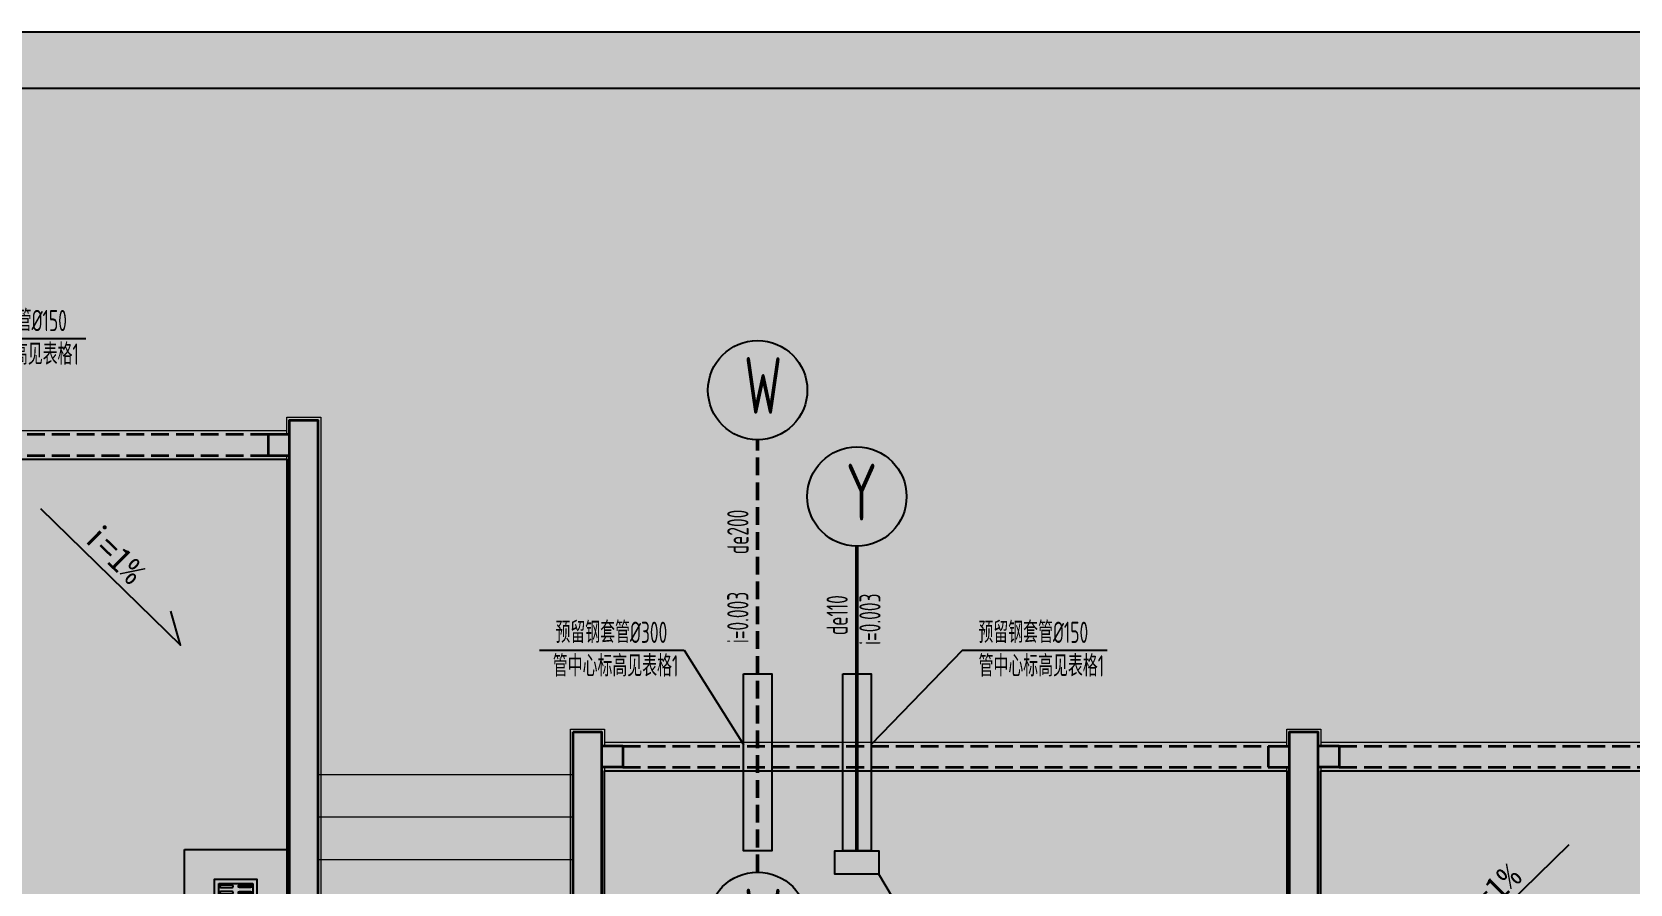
# Model space of a CAD drawing. Header units: inches. Extents: x 143994 to 247866, y 243815 to 272761.
# Drawn here: x 228672 to 239938, y 264802 to 270815 of the extents above; entities that cross this region are included whole.
import ezdxf
from ezdxf.enums import TextEntityAlignment as Align

# ---------------------------------------------------------------- set-up
doc = ezdxf.new("R2010")
doc.units = ezdxf.units.IN
doc.header["$LTSCALE"] = 1000
doc.header["$MEASUREMENT"] = 0
doc.linetypes.add('DASH', pattern=[0.35, 0.25, -0.1])
doc.layers.get('DEFPOINTS').update_dxf_attribs({"color": 62})
for name, color, linetype in [('0-dim', 90, 'Continuous'), ('0-fm', 30, 'Continuous'), ('0-p5', 5, 'Continuous'), ('0-p7', 7, 'Continuous'), ('0-p9', 9, 'Continuous'), ('0-word', 131, 'Continuous'), ('00污水标注', 130, 'Continuous'), ('00给水管件', 32, 'Continuous'), ('00雨水标注', 3, 'Continuous'), ('00雨水管件', 64, 'Continuous')]:
    doc.layers.add(name, color=color, linetype=linetype)
for name, color, linetype, lineweight in [('00污水管', 120, 'DASH', 50), ('00雨水管', 60, 'Continuous', 50), ('A-Flr-Misc', 252, 'Continuous', 9), ('A-Flr-Stairs', 8, 'Continuous', 9), ('A-M-Paint-Sill', 173, 'Continuous', 9), ('A-M-Stone', 11, 'Continuous', 15), ('A-Wall', 254, 'Continuous', 35)]:
    doc.layers.add(name, color=color, linetype=linetype, lineweight=lineweight)
doc.styles.add('ECADI', font='hzs.shx', dxfattribs={"width": 0.7, "bigfont": 'hztxt.shx'})
doc.styles.add('HS2', font='')
doc.styles.get("Standard").update_dxf_attribs({"font": 'arial.ttf'})
doc.styles.get('HS2').set_extended_font_data('SimHei')
doc.linetypes.add('R_WATER_SUPPLY', pattern='A,3,-0.2,["R",Standard,S=0.3,R=0,X=-0.1,Y=-0.15],-0.2', length=3.4)
doc.linetypes.add('Y_WATER_SUPPLY', pattern='A,3,-0.2,["Y",Standard,S=0.2,R=0,X=-0.1,Y=-0.05],-0.2', length=3.4)

# ---------------------------------------------------------------- blocks, each defined once
blk = doc.blocks.new('SLOP MARK')
at = {"layer": '0-dim', "color": 4}
blk.add_lwpolyline([(-13.8, 0), (13.8, 0), (9.47, 2.5)], dxfattribs=at)
at = {"layer": '0-word', "style": 'HS2', "flags": 4}
blk.add_attdef('i=1%', text='', height=3.5, dxfattribs=at).set_placement((-1.9, 1), align=Align.CENTER)
blk = doc.blocks.new('A$C0DD370A0')
at = {"layer": '0-fm'}
ref = blk.add_blockref('SLOP MARK', (-17842, 20574), dxfattribs=dict(at, xscale=50, yscale=50, zscale=50, rotation=315.594088245056))
ref.add_attrib('i=1%', 'i=1%', dxfattribs={"layer": '0-word', "height": 175, "rotation": 315.5941, "style": 'HS2'}).set_placement((-17875, 20676), align=Align.CENTER)
ref = blk.add_blockref('SLOP MARK', (-8054, 18201), dxfattribs=dict(at, xscale=-50.00000000000001, yscale=50.00000000000001, zscale=50, rotation=44.40591175494396))
ref.add_attrib('i=1%', 'i=1%', dxfattribs={"layer": '0-word', "height": 175, "rotation": 44.4059, "style": 'HS2'}).set_placement((-8052, 18274), align=Align.CENTER)
blk = doc.blocks.new('*U523')
at = {"layer": 'A-Wall'}
for p, q in [((-2400, 0), (-2550, 0)), ((-2400, 0), (-2400, -150)), ((2450, 0), (2600, 0)), ((2450, 0), (2450, -150)), ((-2400, -150), (-2550, -150)), ((2450, -150), (2600, -150))]:
    blk.add_line(p, q, dxfattribs=at)
at = {"layer": 'A-Wall', "linetype": 'DASH', "ltscale": 0.5}
for p, q in [((-2400, 0), (2450, 0)), ((-2400, -150), (2450, -150))]:
    blk.add_line(p, q, dxfattribs=at)
blk = doc.blocks.new('*U525')
at = {"layer": 'A-Wall'}
for p, q in [((-2400, 0), (-2550, 0)), ((-2400, 0), (-2400, -150)), ((2150, 0), (2300, 0)), ((2150, 0), (2150, -150)), ((-2400, -150), (-2550, -150)), ((2150, -150), (2300, -150))]:
    blk.add_line(p, q, dxfattribs=at)
at = {"layer": 'A-Wall', "linetype": 'DASH', "ltscale": 0.5}
for p, q in [((-2400, 0), (2150, 0)), ((-2400, -150), (2150, -150))]:
    blk.add_line(p, q, dxfattribs=at)
blk = doc.blocks.new('*U517')
at = {"layer": 'A-Flr-Misc', "color": 251}
blk.add_line((2250, 0), (0, 0), dxfattribs=at)
at = {"layer": 'A-Wall'}
for p, q in [((-4800, 0), (-4950, 0)), ((-4800, 0), (-4800, -150)), ((0, 0), (0, -150)), ((2400, 0), (2250, 0)), ((2250, 0), (2250, -30)), ((2250, -30), (0, -30)), ((-4800, -150), (-4950, -150)), ((0, -150), (2400, -150))]:
    blk.add_line(p, q, dxfattribs=at)
at = {"layer": 'A-Wall', "linetype": 'DASH', "ltscale": 0.5}
for p, q in [((-4800, 0), (0, 0)), ((-4800, -150), (0, -150))]:
    blk.add_line(p, q, dxfattribs=at)
blk = doc.blocks.new('角阀4')
at = {"layer": '00给水管件'}
for p, q in [((-1796175, -258911), (-1796091, -258911)), ((-1796133, -258992), (-1796133, -258911))]:
    blk.add_line(p, q, dxfattribs=at)
blk.add_circle((-1796133, -258992), 37.9, dxfattribs=at)
blk = doc.blocks.new('A$C6F0D20D9')
at = {"layer": '00给水管件', "linetype": 'R_WATER_SUPPLY', "xscale": -1, "rotation": 90.00024275801658}
blk.add_blockref('角阀4', (-259070, -1796309), dxfattribs=at)
blk = doc.blocks.new('A$C774F656B')
at = {"layer": '0-p5', "linetype": 'DASH', "ltscale": 5}
for points in [[(-165, 0), (555, 0), (555, 920), (-165, 920)], [(75, 240), (315, 240), (315, 680), (75, 680)]]:
    blk.add_lwpolyline(points, close=True, dxfattribs=at)
at = {"layer": '0-p7'}
blk.add_lwpolyline([(45, 210), (345, 210), (345, 710), (45, 710)], close=True, dxfattribs=at)
at = {"layer": '0-p9'}
for points in [[(90, 668, 1), (90, 653), (169, 653, 1), (169, 668)], [(90, 623, 1), (90, 608), (169, 608, 1), (169, 623)], [(90, 578, 1), (90, 563), (169, 563, 1), (169, 578)], [(300, 668, -1), (300, 653), (221, 653, -1), (221, 668)], [(300, 623, -1), (300, 608), (221, 608, -1), (221, 623)], [(300, 578, -1), (300, 563), (221, 563, -1), (221, 578)], [(90, 533, 1), (90, 518), (169, 518, 1), (169, 533)], [(90, 488, 1), (90, 473), (169, 473, 1), (169, 488)], [(300, 533, -1), (300, 518), (221, 518, -1), (221, 533)], [(300, 488, -1), (300, 473), (221, 473, -1), (221, 488)], [(90, 443, 1), (90, 428), (169, 428, 1), (169, 443)], [(90, 398, 1), (90, 383), (169, 383, 1), (169, 398)], [(90, 353, 1), (90, 338), (169, 338, 1), (169, 353)], [(300, 443, -1), (300, 428), (221, 428, -1), (221, 443)], [(300, 398, -1), (300, 383), (221, 383, -1), (221, 398)], [(300, 353, -1), (300, 338), (221, 338, -1), (221, 353)], [(90, 308, 1), (90, 293), (169, 293, 1), (169, 308)], [(90, 248, -1), (90, 263), (169, 263, -1), (169, 248)], [(300, 308, -1), (300, 293), (221, 293, -1), (221, 308)], [(300, 248, 1), (300, 263), (221, 263, 1), (221, 248)]]:
    blk.add_lwpolyline(points, format="xyb", close=True, dxfattribs=at)
blk = doc.blocks.new('FGHGD')
at = {"layer": 'DEFPOINTS', "xscale": -1}
blk.add_blockref('A$C774F656B', (-102941, 259334), dxfattribs=at)
at = {"layer": 'DEFPOINTS', "rotation": 270}
blk.add_blockref('A$C6F0D20D9', (-102790, 259304), dxfattribs=at)
blk = doc.blocks.new('污水检查井')
at = {"layer": '00污水标注'}
blk.add_circle((-1841099.8, -241691.9), 300, dxfattribs=at)
at = {"layer": '00污水标注', "style": 'ECADI', "width": 0.7}
blk.add_text('W', height=342.9, dxfattribs=at).set_placement((-1841180.9, -241834.5))
blk = doc.blocks.new('雨水检查井2')
at = {"layer": '00雨水标注'}
blk.add_circle((-1873308.4, -252604.8), 300, dxfattribs=at)
at = {"layer": '00雨水标注', "style": 'ECADI', "width": 0.7}
blk.add_text('Y', height=342.9, dxfattribs=at).set_placement((-1873372.9, -252748.9))

msp = doc.modelspace()

# ---------------------------------------------------------------- hatches: boundary and pattern name
at = {"layer": 'DEFPOINTS'}
h = msp.add_hatch(dxfattribs=at)
h.set_pattern_fill('ANSI31', color=250)
h.set_pattern_definition([(45, (0, 0), (-1.122532015, 1.122532015), [])])
h.paths.add_polyline_path([(247866.03, 243814.78), (223286.02, 243814.78), (223286.02, 270814.78), (247866.03, 270814.78)])

# ---------------------------------------------------------------- linework, layer by layer
at = {"layer": '00污水标注', "color": 1}
for p, q in [((228032.68, 268651.65), (229051.25, 268651.65)), ((232250.84, 266451.65), (233269.41, 266451.65)), ((233269.41, 266451.65), (233688.03, 265786.1)), ((235232.68, 266451.65), (234587.99, 265786.1)), ((235232.68, 266451.65), (236251.25, 266451.65))]:
    msp.add_line(p, q, dxfattribs=at)
for points in [[(233688.03, 266286.1), (233888.03, 266286.1), (233888.03, 265036.1), (233688.03, 265036.1)], [(234387.99, 266286.1), (234587.99, 266286.1), (234587.99, 265036.1), (234387.99, 265036.1)]]:
    msp.add_lwpolyline(points, close=True, dxfattribs=at)
at = {"layer": '00污水管', "ltscale": 0.5}
msp.add_line((233788.03, 264886.1), (233788.03, 267937), dxfattribs=at)
at = {"layer": '00雨水标注'}
msp.add_line((234909.47, 264422.71), (234643.43, 264870.86), dxfattribs=at)
at = {"layer": '00雨水管', "linetype": 'Y_WATER_SUPPLY', "ltscale": 0.5}
msp.add_line((234487.99, 265036.1), (234487.99, 267186.1), dxfattribs=at)
at = {"layer": '00雨水管件'}
msp.add_lwpolyline([(234643.43, 264870.86), (234332.54, 264870.86), (234332.54, 265036.1), (234643.43, 265036.1)], close=True, dxfattribs=at)
at = {"layer": 'A-Flr-Stairs'}
for p, q in [((230688.15, 265576.1), (232488.15, 265576.1)), ((230688.15, 265276.1), (232488.15, 265276.1)), ((230688.15, 264976.1), (232488.15, 264976.1))]:
    msp.add_line(p, q, dxfattribs=at)
at = {"layer": 'A-M-Paint-Sill'}
for points in [[(230468.15, 267976.1), (230468.15, 268096.1), (230708.15, 268096.1), (230708.15, 264096.1)], [(230468.15, 264096.1), (230468.15, 267826.1)], [(232708.15, 265626.1), (232708.15, 263456.1), (231908.15, 263456.1), (231908.15, 263696.1), (232468.15, 263696.1), (232468.15, 265566.1), (232468.15, 265896.1), (232708.15, 265896.1), (232708.15, 265776.1)], [(237518.2, 265776.1), (237518.2, 265896.1), (237758.2, 265896.1), (237758.2, 265776.1)], [(237518.2, 262166.1), (237518.2, 265626.1)], [(237758.2, 265626.1), (237758.2, 262166.1)]]:
    msp.add_lwpolyline(points, dxfattribs=at)
at = {"layer": 'A-M-Stone'}
for p, q in [((230468.15, 268001.1), (225358.2, 268001.1)), ((230468.15, 267801.1), (225358.2, 267801.1)), ((237518.2, 265801.1), (232708.15, 265801.1)), ((245068.2, 265801.1), (237758.2, 265801.1)), ((237518.2, 265601.1), (232708.15, 265601.1)), ((245068.2, 265601.1), (237758.2, 265601.1))]:
    msp.add_line(p, q, dxfattribs=at)
at = {"layer": 'A-Wall'}
for points in [[(230488.15, 264096.1), (230488.15, 268076.1), (230688.15, 268076.1), (230688.15, 264096.1)], [(237538.2, 262166.1), (237538.2, 265876.1), (237738.2, 265876.1), (237738.2, 262166.1)]]:
    msp.add_lwpolyline(points, dxfattribs=at)
msp.add_lwpolyline([(232488.15, 265876.1), (232688.15, 265876.1), (232688.15, 263476.1), (231928.15, 263476.1), (231928.15, 263676.1), (232488.15, 263676.1), (232488.15, 265566.1)], close=True, dxfattribs=at)
at = {"layer": 'DEFPOINTS', "linetype": 'ByBlock'}
for points in [[(212766.03, 270814.78), (247866.03, 270814.78), (247866.03, 243814.78), (212766.03, 243814.78)], [(213116.03, 244814.78), (247516.03, 244814.78), (247516.03, 270414.78), (213116.03, 270414.78)]]:
    msp.add_lwpolyline(points, close=True, dxfattribs=at)
at = {"layer": 'DEFPOINTS'}
msp.add_lwpolyline([(247866.03, 243814.78), (223286.02, 243814.78), (223286.02, 270814.78), (247866.03, 270814.78)], close=True, dxfattribs=at)
for points in [[(225358.2, 267801.1), (230468.15, 267801.1), (230468.15, 264126.1), (229238.2, 264126.1), (229238.2, 264226.1), (229218.2, 264226.1), (229218.2, 263946.1), (228698.2, 263946.1), (228698.2, 264066.1), (228638.2, 264066.1)], [(232708.15, 263456.1), (232708.15, 265601.1), (237518.2, 265601.1), (237518.2, 262196.1)], [(241788.2, 264671.1), (238988.2, 264671.1), (238988.2, 261926.1), (238483.2, 261926.1), (238483.2, 262196.1), (237758.2, 262196.1), (237758.2, 265601.1), (245068.2, 265601.1)]]:
    msp.add_lwpolyline(points, dxfattribs=at)

# ---------------------------------------------------------------- block references
at = {"layer": '00污水标注', "xscale": 1.166666666666667, "yscale": 1.166666666666667, "zscale": 1.166666666666667}
for p in [(2381737.85, 550260.91), (2381737.85, 546510.02)]:
    msp.add_blockref('污水检查井', p, dxfattribs=at)
at = {"layer": '00雨水标注', "xscale": 1.166666666666667, "yscale": 1.166666666666667, "zscale": 1.166666666666667}
msp.add_blockref('雨水检查井2', (2420014.46, 562241.73), dxfattribs=at)
at = {"layer": 'A-Wall'}
for name, p in [('*U523', (227888.2, 267976.1)), ('*U525', (235238.15, 265776.1)), ('*U517', (242688.2, 265776.1))]:
    msp.add_blockref(name, p, dxfattribs=at)
at = {"layer": 'DEFPOINTS'}
for name, p in [('A$C0DD370A0', (247068.19, 246396.11)), ('FGHGD', (333244.63, 4791.66))]:
    msp.add_blockref(name, p, dxfattribs=at)

# ---------------------------------------------------------------- texts
at = {"layer": '00污水标注', "color": 1, "style": 'ECADI', "width": 0.7}
for s, p in [('预留钢套管%%C150', (228144.78, 268703.36)), ('管中心标高见表格1', (228117.98, 268466.43)), ('预留钢套管%%C300', (232362.94, 266503.36)), ('预留钢套管%%C150', (235344.78, 266503.36)), ('管中心标高见表格1', (232344.15, 266266.43)), ('管中心标高见表格1', (235345.48, 266266.43))]:
    msp.add_text(s, height=150, dxfattribs=at).set_placement(p)
at = {"layer": '00污水标注', "style": 'ECADI', "width": 0.7}
for s, p in [('de200', (233723.62, 267129.48)), ('i=0.003', (233723.62, 266501.62))]:
    msp.add_text(s, height=150, rotation=90, dxfattribs=at).set_placement(p)
at = {"layer": '00雨水标注', "style": 'ECADI', "width": 0.7}
for s, p in [('de110', (234423.58, 266558.52)), ('i=0.003', (234654.64, 266489.31))]:
    msp.add_text(s, height=150, rotation=90, dxfattribs=at).set_placement(p)

doc.saveas('drawing.dxf')
